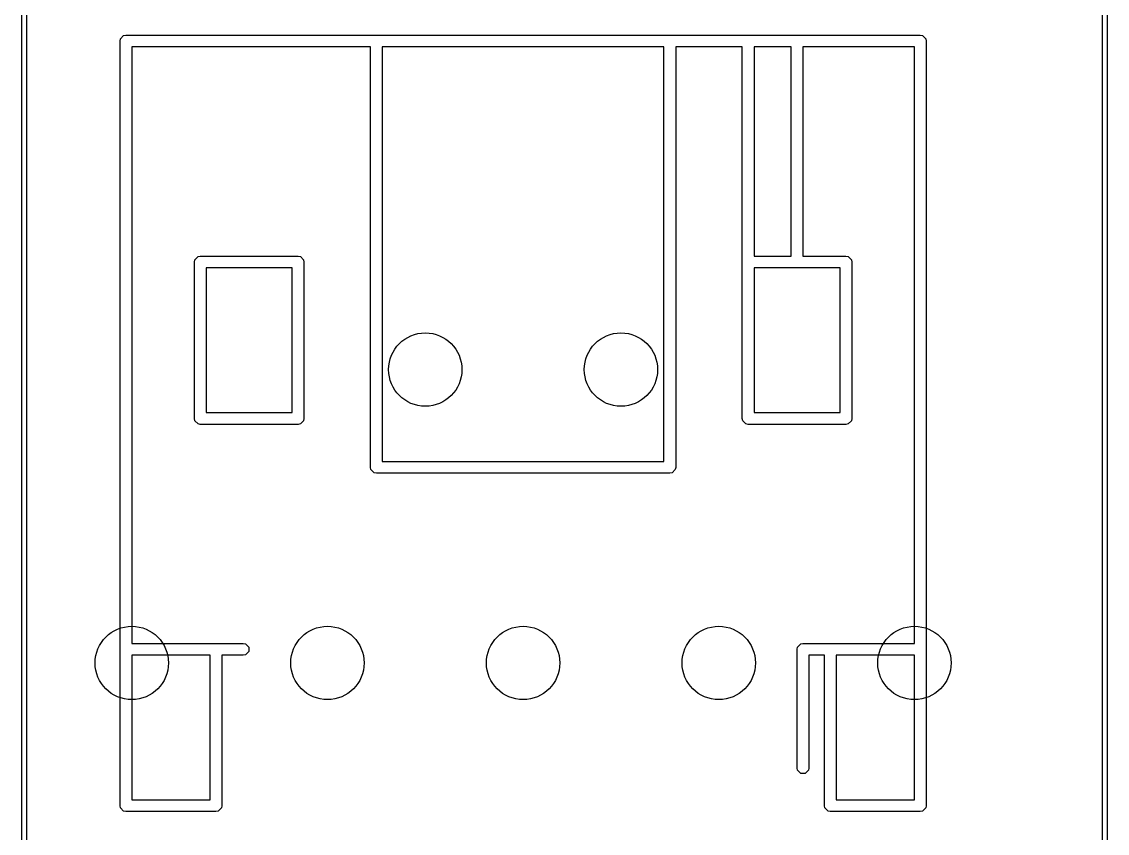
# Model space of a CAD drawing. Extents: x 145.4 to 156.5, y -80.6 to -40.5.
# Drawn here: x 145.38 to 156.47, y -54.24 to -45.94 of the extents above; entities that cross this region are included whole.
import ezdxf

# ---------------------------------------------------------------- set-up
doc = ezdxf.new("R2010")
doc.units = 0
doc.layers.add('BLACK', color=7, linetype='CONTINUOUS')

msp = doc.modelspace()

# ---------------------------------------------------------------- linework, layer by layer
at = {"layer": 'BLACK', "linetype": 'CONTINUOUS'}
for p, q in [((145.375, -80.6), (145.375, -40.5)), ((156.471071, -40.5), (156.471071, -80.6)), ((145.425, -40.525), (145.425, -80.575)), ((156.421071, -80.575), (156.421071, -40.525)), ((146.38, -46.14), (146.384567, -46.117039)), ((146.38, -53.96), (146.38, -46.14)), ((146.384567, -46.117039), (146.417039, -46.084567)), ((146.417039, -46.084567), (146.44, -46.08)), ((146.44, -46.08), (154.56, -46.08)), ((154.56, -46.08), (154.582961, -46.084567)), ((154.582961, -46.084567), (154.615433, -46.117039)), ((154.615433, -46.117039), (154.62, -46.14)), ((154.62, -46.14), (154.62, -53.96)), ((148.94, -46.2), (146.5, -46.2)), ((146.5, -46.2), (146.5, -52.3)), ((148.94, -50.5), (148.94, -46.2)), ((149.06, -46.2), (149.06, -50.44)), ((151.94, -46.2), (149.06, -46.2)), ((151.94, -50.44), (151.94, -46.2)), ((152.74, -46.2), (152.06, -46.2)), ((152.06, -46.2), (152.06, -50.5)), ((152.74, -48.4), (152.74, -46.2)), ((152.86, -46.2), (152.86, -48.34)), ((153.24, -46.2), (152.86, -46.2)), ((153.24, -48.34), (153.24, -46.2)), ((154.5, -46.2), (153.36, -46.2)), ((153.36, -46.2), (153.36, -48.34)), ((154.5, -52.3), (154.5, -46.2)), ((147.14, -48.4), (147.144567, -48.377039)), ((147.144567, -48.377039), (147.177039, -48.344567)), ((147.177039, -48.344567), (147.2, -48.34)), ((147.2, -48.34), (148.2, -48.34)), ((148.2, -48.34), (148.222961, -48.344567)), ((148.222961, -48.344567), (148.255433, -48.377039)), ((148.255433, -48.377039), (148.26, -48.4)), ((152.86, -48.34), (153.24, -48.34)), ((153.36, -48.34), (153.8, -48.34)), ((153.8, -48.34), (153.822961, -48.344567)), ((153.822961, -48.344567), (153.855433, -48.377039)), ((153.855433, -48.377039), (153.86, -48.4)), ((147.14, -50), (147.14, -48.4)), ((147.26, -48.46), (147.26, -49.94)), ((148.14, -48.46), (147.26, -48.46)), ((148.14, -49.94), (148.14, -48.46)), ((148.26, -48.4), (148.26, -50)), ((152.74, -50), (152.74, -48.4)), ((152.86, -48.46), (152.86, -49.94)), ((153.74, -48.46), (152.86, -48.46)), ((153.74, -49.94), (153.74, -48.46)), ((153.86, -48.4), (153.86, -50)), ((147.144567, -50.022961), (147.14, -50)), ((147.177039, -50.055433), (147.144567, -50.022961)), ((147.26, -49.94), (148.14, -49.94)), ((148.255433, -50.022961), (148.222961, -50.055433)), ((148.26, -50), (148.255433, -50.022961)), ((152.744567, -50.022961), (152.74, -50)), ((152.777039, -50.055433), (152.744567, -50.022961)), ((152.86, -49.94), (153.74, -49.94)), ((153.855433, -50.022961), (153.822961, -50.055433)), ((153.86, -50), (153.855433, -50.022961)), ((147.2, -50.06), (147.177039, -50.055433)), ((148.2, -50.06), (147.2, -50.06)), ((148.222961, -50.055433), (148.2, -50.06)), ((152.8, -50.06), (152.777039, -50.055433)), ((153.8, -50.06), (152.8, -50.06)), ((153.822961, -50.055433), (153.8, -50.06)), ((149.06, -50.44), (151.94, -50.44)), ((148.944567, -50.522961), (148.94, -50.5)), ((148.977039, -50.555433), (148.944567, -50.522961)), ((149, -50.56), (148.977039, -50.555433)), ((152, -50.56), (149, -50.56)), ((152.022961, -50.555433), (152, -50.56)), ((152.055433, -50.522961), (152.022961, -50.555433)), ((152.06, -50.5), (152.055433, -50.522961)), ((146.5, -52.3), (147.36, -52.3)), ((147.36, -52.3), (147.64, -52.3)), ((147.64, -52.3), (147.662961, -52.304567)), ((147.662961, -52.304567), (147.695433, -52.337039)), ((147.695433, -52.337039), (147.695433, -52.382961)), ((153.3, -52.36), (153.304567, -52.337039)), ((153.3, -53.575), (153.3, -52.36)), ((153.304567, -52.337039), (153.337039, -52.304567)), ((153.337039, -52.304567), (153.36, -52.3)), ((153.36, -52.3), (153.64, -52.3)), ((153.64, -52.3), (154.5, -52.3)), ((146.5, -52.42), (146.5, -53.9)), ((147.3, -52.42), (146.5, -52.42)), ((147.3, -53.9), (147.3, -52.42)), ((147.64, -52.42), (147.42, -52.42)), ((147.42, -52.42), (147.42, -53.96)), ((147.662961, -52.415433), (147.64, -52.42)), ((147.695433, -52.382961), (147.662961, -52.415433)), ((153.58, -52.42), (153.42, -52.42)), ((153.42, -52.42), (153.42, -53.575)), ((153.58, -53.96), (153.58, -52.42)), ((153.7, -52.42), (153.7, -53.9)), ((154.5, -52.42), (153.7, -52.42)), ((154.5, -53.9), (154.5, -52.42)), ((153.304567, -53.597961), (153.3, -53.575)), ((153.42, -53.575), (153.415433, -53.597961)), ((153.337039, -53.630433), (153.304567, -53.597961)), ((153.382961, -53.630433), (153.337039, -53.630433)), ((153.415433, -53.597961), (153.382961, -53.630433)), ((146.5, -53.9), (147.3, -53.9)), ((153.7, -53.9), (154.5, -53.9)), ((146.384567, -53.982961), (146.38, -53.96)), ((146.417039, -54.015433), (146.384567, -53.982961)), ((146.44, -54.02), (146.417039, -54.015433)), ((147.36, -54.02), (146.44, -54.02)), ((147.382961, -54.015433), (147.36, -54.02)), ((147.415433, -53.982961), (147.382961, -54.015433)), ((147.42, -53.96), (147.415433, -53.982961)), ((153.584567, -53.982961), (153.58, -53.96)), ((153.617039, -54.015433), (153.584567, -53.982961)), ((153.64, -54.02), (153.617039, -54.015433)), ((154.56, -54.02), (153.64, -54.02)), ((154.582961, -54.015433), (154.56, -54.02)), ((154.615433, -53.982961), (154.582961, -54.015433)), ((154.62, -53.96), (154.615433, -53.982961))]:
    msp.add_line(p, q, dxfattribs=at)
at = {"layer": 'BLACK'}
for centre in [(149.5, -49.5), (149.5, -49.5), (151.5, -49.5), (151.5, -49.5), (146.5, -52.5), (146.5, -52.5), (148.5, -52.5), (148.5, -52.5), (148.5, -52.5), (148.5, -52.5), (150.5, -52.5), (150.5, -52.5), (150.5, -52.5), (150.5, -52.5), (152.5, -52.5), (152.5, -52.5), (152.5, -52.5), (152.5, -52.5), (154.5, -52.5), (154.5, -52.5)]:
    msp.add_circle(centre, 0.375, dxfattribs=at)
at = {"layer": 'WHITE'}
for centre in [(149.5, -49.5), (151.5, -49.5), (146.5, -52.5), (148.5, -52.5), (148.5, -52.5), (150.5, -52.5), (150.5, -52.5), (152.5, -52.5), (152.5, -52.5), (154.5, -52.5)]:
    msp.add_circle(centre, 0.375, dxfattribs=at)

doc.saveas('drawing.dxf')
